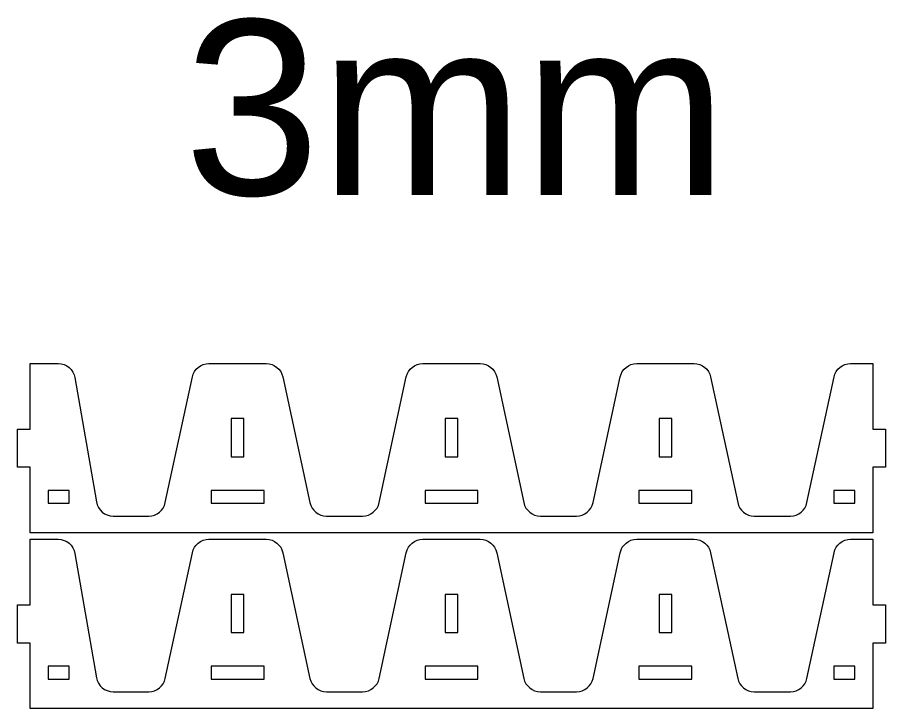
# Model space of a CAD drawing. Header units: millimetres. Extents: x -1167 to 258, y -149 to 849.
# Drawn here: x -1166.8 to -756.8, y 390.7 to 717.2 of the extents above; entities that cross this region are included whole.
import ezdxf

# ---------------------------------------------------------------- set-up
doc = ezdxf.new("R2010")
doc.units = ezdxf.units.MM
doc.header["$MEASUREMENT"] = 0
doc.layers.add('Layer 1', color=7, linetype='Continuous')
doc.styles.add('0', font='arial.ttf', dxfattribs={"height": 1})

msp = doc.modelspace()

# ---------------------------------------------------------------- linework, layer by layer
at = {"layer": 'Layer 1', "color": 250, "lineweight": 20}
for points, knots in [([(-1160.8182, 473.6561), (-1160.8182, 473.6561), (-762.8182, 473.6561), (-762.8182, 473.6561), (-762.8182, 473.6561), (-762.8182, 473.6561), (-762.8182, 504.6561), (-762.8182, 504.6561), (-762.8182, 504.6561), (-762.8182, 504.6561), (-756.8182, 504.6561), (-756.8182, 504.6561), (-756.8182, 504.6561), (-756.8182, 504.6561), (-756.8182, 522.6561), (-756.8182, 522.6561), (-756.8182, 522.6561), (-756.8182, 522.6561), (-762.8182, 522.6561), (-762.8182, 522.6561), (-762.8182, 522.6561), (-762.8182, 522.6561), (-762.8182, 553.6561), (-762.8182, 553.6561), (-762.8182, 553.6561), (-762.8182, 553.6561), (-773.3571, 553.6561), (-773.3571, 553.6561), (-773.3571, 553.6561), (-777.1266, 553.6561), (-780.3847, 551.0248), (-781.178, 547.3398), (-781.178, 547.3398), (-781.178, 547.3398), (-793.9584, 487.9724), (-793.9584, 487.9724), (-793.9584, 487.9724), (-794.7517, 484.2874), (-798.0098, 481.6561), (-801.7793, 481.6561), (-801.7793, 481.6561), (-801.7793, 481.6561), (-818.8571, 481.6561), (-818.8571, 481.6561), (-818.8571, 481.6561), (-822.6266, 481.6561), (-825.8847, 484.2874), (-826.678, 487.9724), (-826.678, 487.9724), (-826.678, 487.9724), (-839.4584, 547.3398), (-839.4584, 547.3398), (-839.4584, 547.3398), (-840.2517, 551.0248), (-843.5098, 553.6561), (-847.2793, 553.6561), (-847.2793, 553.6561), (-847.2793, 553.6561), (-874.3571, 553.6561), (-874.3571, 553.6561), (-874.3571, 553.6561), (-878.1266, 553.6561), (-881.3847, 551.0248), (-882.178, 547.3398), (-882.178, 547.3398), (-882.178, 547.3398), (-894.9584, 487.9724), (-894.9584, 487.9724), (-894.9584, 487.9724), (-895.7517, 484.2874), (-899.0098, 481.6561), (-902.7793, 481.6561), (-902.7793, 481.6561), (-902.7793, 481.6561), (-919.8571, 481.6561), (-919.8571, 481.6561), (-919.8571, 481.6561), (-923.6266, 481.6561), (-926.8847, 484.2874), (-927.678, 487.9724), (-927.678, 487.9724), (-927.678, 487.9724), (-940.4584, 547.3398), (-940.4584, 547.3398), (-940.4584, 547.3398), (-941.2517, 551.0248), (-944.5098, 553.6561), (-948.2793, 553.6561), (-948.2793, 553.6561), (-948.2793, 553.6561), (-975.3571, 553.6561), (-975.3571, 553.6561), (-975.3571, 553.6561), (-979.1266, 553.6561), (-982.3847, 551.0248), (-983.178, 547.3398), (-983.178, 547.3398), (-983.178, 547.3398), (-995.9584, 487.9724), (-995.9584, 487.9724), (-995.9584, 487.9724), (-996.7517, 484.2874), (-1000.0098, 481.6561), (-1003.7793, 481.6561), (-1003.7793, 481.6561), (-1003.7793, 481.6561), (-1020.8571, 481.6561), (-1020.8571, 481.6561), (-1020.8571, 481.6561), (-1024.6266, 481.6561), (-1027.8847, 484.2874), (-1028.678, 487.9724), (-1028.678, 487.9724), (-1028.678, 487.9724), (-1041.4584, 547.3398), (-1041.4584, 547.3398), (-1041.4584, 547.3398), (-1042.2517, 551.0248), (-1045.5098, 553.6561), (-1049.2793, 553.6561), (-1049.2793, 553.6561), (-1049.2793, 553.6561), (-1076.3571, 553.6561), (-1076.3571, 553.6561), (-1076.3571, 553.6561), (-1080.1266, 553.6561), (-1083.3847, 551.0248), (-1084.178, 547.3398), (-1084.178, 547.3398), (-1084.178, 547.3398), (-1096.9584, 487.9724), (-1096.9584, 487.9724), (-1096.9584, 487.9724), (-1097.7517, 484.2874), (-1101.0098, 481.6561), (-1104.7793, 481.6561), (-1104.7793, 481.6561), (-1104.7793, 481.6561), (-1121.5874, 481.6561), (-1121.5874, 481.6561), (-1121.5874, 481.6561), (-1125.4777, 481.6561), (-1128.8041, 484.4547), (-1129.4695, 488.2877), (-1129.4695, 488.2877), (-1129.4695, 488.2877), (-1139.6669, 547.0245), (-1139.6669, 547.0245), (-1139.6669, 547.0245), (-1140.3323, 550.8575), (-1143.6587, 553.6561), (-1147.549, 553.6561), (-1147.549, 553.6561), (-1147.549, 553.6561), (-1160.8182, 553.6561), (-1160.8182, 553.6561), (-1160.8182, 553.6561), (-1160.8182, 553.6561), (-1160.8182, 522.6561), (-1160.8182, 522.6561), (-1160.8182, 522.6561), (-1160.8182, 522.6561), (-1166.8182, 522.6561), (-1166.8182, 522.6561), (-1166.8182, 522.6561), (-1166.8182, 522.6561), (-1166.8182, 504.6561), (-1166.8182, 504.6561), (-1166.8182, 504.6561), (-1166.8182, 504.6561), (-1160.8182, 504.6561), (-1160.8182, 504.6561), (-1160.8182, 504.6561), (-1160.8182, 504.6561), (-1160.8182, 473.6561), (-1160.8182, 473.6561)], [0, 0, 0, 0, 0.02222222, 0.02222222, 0.02222222, 0.02222222, 0.04444444, 0.04444444, 0.04444444, 0.04444444, 0.06666667, 0.06666667, 0.06666667, 0.06666667, 0.08888889, 0.08888889, 0.08888889, 0.08888889, 0.11111111, 0.11111111, 0.11111111, 0.11111111, 0.13333333, 0.13333333, 0.13333333, 0.13333333, 0.15555556, 0.15555556, 0.15555556, 0.15555556, 0.17777778, 0.17777778, 0.17777778, 0.17777778, 0.2, 0.2, 0.2, 0.2, 0.22222222, 0.22222222, 0.22222222, 0.22222222, 0.24444444, 0.24444444, 0.24444444, 0.24444444, 0.26666667, 0.26666667, 0.26666667, 0.26666667, 0.28888889, 0.28888889, 0.28888889, 0.28888889, 0.31111111, 0.31111111, 0.31111111, 0.31111111, 0.33333333, 0.33333333, 0.33333333, 0.33333333, 0.35555556, 0.35555556, 0.35555556, 0.35555556, 0.37777778, 0.37777778, 0.37777778, 0.37777778, 0.4, 0.4, 0.4, 0.4, 0.42222222, 0.42222222, 0.42222222, 0.42222222, 0.44444444, 0.44444444, 0.44444444, 0.44444444, 0.46666667, 0.46666667, 0.46666667, 0.46666667, 0.48888889, 0.48888889, 0.48888889, 0.48888889, 0.51111111, 0.51111111, 0.51111111, 0.51111111, 0.53333333, 0.53333333, 0.53333333, 0.53333333, 0.55555556, 0.55555556, 0.55555556, 0.55555556, 0.57777778, 0.57777778, 0.57777778, 0.57777778, 0.6, 0.6, 0.6, 0.6, 0.62222222, 0.62222222, 0.62222222, 0.62222222, 0.64444444, 0.64444444, 0.64444444, 0.64444444, 0.66666667, 0.66666667, 0.66666667, 0.66666667, 0.68888889, 0.68888889, 0.68888889, 0.68888889, 0.71111111, 0.71111111, 0.71111111, 0.71111111, 0.73333333, 0.73333333, 0.73333333, 0.73333333, 0.75555556, 0.75555556, 0.75555556, 0.75555556, 0.77777778, 0.77777778, 0.77777778, 0.77777778, 0.8, 0.8, 0.8, 0.8, 0.82222222, 0.82222222, 0.82222222, 0.82222222, 0.84444444, 0.84444444, 0.84444444, 0.84444444, 0.86666667, 0.86666667, 0.86666667, 0.86666667, 0.88888889, 0.88888889, 0.88888889, 0.88888889, 0.91111111, 0.91111111, 0.91111111, 0.91111111, 0.93333333, 0.93333333, 0.93333333, 0.93333333, 0.95555556, 0.95555556, 0.95555556, 0.95555556, 1, 1, 1, 1]), ([(-1065.8182, 509.6561), (-1065.8182, 509.6561), (-1065.8182, 527.6561), (-1065.8182, 527.6561), (-1065.8182, 527.6561), (-1065.8182, 527.6561), (-1059.8182, 527.6561), (-1059.8182, 527.6561), (-1059.8182, 527.6561), (-1059.8182, 527.6561), (-1059.8182, 509.6561), (-1059.8182, 509.6561), (-1059.8182, 509.6561), (-1059.8182, 509.6561), (-1065.8182, 509.6561), (-1065.8182, 509.6561)], [0, 0, 0, 0, 0.2, 0.2, 0.2, 0.2, 0.4, 0.4, 0.4, 0.4, 0.6, 0.6, 0.6, 0.6, 1, 1, 1, 1]), ([(-964.8182, 509.6561), (-964.8182, 509.6561), (-964.8182, 527.6561), (-964.8182, 527.6561), (-964.8182, 527.6561), (-964.8182, 527.6561), (-958.8182, 527.6561), (-958.8182, 527.6561), (-958.8182, 527.6561), (-958.8182, 527.6561), (-958.8182, 509.6561), (-958.8182, 509.6561), (-958.8182, 509.6561), (-958.8182, 509.6561), (-964.8182, 509.6561), (-964.8182, 509.6561)], [0, 0, 0, 0, 0.2, 0.2, 0.2, 0.2, 0.4, 0.4, 0.4, 0.4, 0.6, 0.6, 0.6, 0.6, 1, 1, 1, 1]), ([(-863.8182, 509.6561), (-863.8182, 509.6561), (-863.8182, 527.6561), (-863.8182, 527.6561), (-863.8182, 527.6561), (-863.8182, 527.6561), (-857.8182, 527.6561), (-857.8182, 527.6561), (-857.8182, 527.6561), (-857.8182, 527.6561), (-857.8182, 509.6561), (-857.8182, 509.6561), (-857.8182, 509.6561), (-857.8182, 509.6561), (-863.8182, 509.6561), (-863.8182, 509.6561)], [0, 0, 0, 0, 0.2, 0.2, 0.2, 0.2, 0.4, 0.4, 0.4, 0.4, 0.6, 0.6, 0.6, 0.6, 1, 1, 1, 1]), ([(-1152.3182, 493.6561), (-1152.3182, 493.6561), (-1142.3182, 493.6561), (-1142.3182, 493.6561), (-1142.3182, 493.6561), (-1142.3182, 493.6561), (-1142.3182, 487.6561), (-1142.3182, 487.6561), (-1142.3182, 487.6561), (-1142.3182, 487.6561), (-1152.3182, 487.6561), (-1152.3182, 487.6561), (-1152.3182, 487.6561), (-1152.3182, 487.6561), (-1152.3182, 493.6561), (-1152.3182, 493.6561)], [0, 0, 0, 0, 0.2, 0.2, 0.2, 0.2, 0.4, 0.4, 0.4, 0.4, 0.6, 0.6, 0.6, 0.6, 1, 1, 1, 1]), ([(-1075.3182, 487.6561), (-1075.3182, 487.6561), (-1075.3182, 493.6561), (-1075.3182, 493.6561), (-1075.3182, 493.6561), (-1075.3182, 493.6561), (-1050.3182, 493.6561), (-1050.3182, 493.6561), (-1050.3182, 493.6561), (-1050.3182, 493.6561), (-1050.3182, 487.6561), (-1050.3182, 487.6561), (-1050.3182, 487.6561), (-1050.3182, 487.6561), (-1075.3182, 487.6561), (-1075.3182, 487.6561)], [0, 0, 0, 0, 0.2, 0.2, 0.2, 0.2, 0.4, 0.4, 0.4, 0.4, 0.6, 0.6, 0.6, 0.6, 1, 1, 1, 1]), ([(-974.3182, 487.6561), (-974.3182, 487.6561), (-974.3182, 493.6561), (-974.3182, 493.6561), (-974.3182, 493.6561), (-974.3182, 493.6561), (-949.3182, 493.6561), (-949.3182, 493.6561), (-949.3182, 493.6561), (-949.3182, 493.6561), (-949.3182, 487.6561), (-949.3182, 487.6561), (-949.3182, 487.6561), (-949.3182, 487.6561), (-974.3182, 487.6561), (-974.3182, 487.6561)], [0, 0, 0, 0, 0.2, 0.2, 0.2, 0.2, 0.4, 0.4, 0.4, 0.4, 0.6, 0.6, 0.6, 0.6, 1, 1, 1, 1]), ([(-873.3182, 487.6561), (-873.3182, 487.6561), (-873.3182, 493.6561), (-873.3182, 493.6561), (-873.3182, 493.6561), (-873.3182, 493.6561), (-848.3182, 493.6561), (-848.3182, 493.6561), (-848.3182, 493.6561), (-848.3182, 493.6561), (-848.3182, 487.6561), (-848.3182, 487.6561), (-848.3182, 487.6561), (-848.3182, 487.6561), (-873.3182, 487.6561), (-873.3182, 487.6561)], [0, 0, 0, 0, 0.2, 0.2, 0.2, 0.2, 0.4, 0.4, 0.4, 0.4, 0.6, 0.6, 0.6, 0.6, 1, 1, 1, 1]), ([(-781.3182, 487.6561), (-781.3182, 487.6561), (-781.3182, 493.6561), (-781.3182, 493.6561), (-781.3182, 493.6561), (-781.3182, 493.6561), (-771.3182, 493.6561), (-771.3182, 493.6561), (-771.3182, 493.6561), (-771.3182, 493.6561), (-771.3182, 487.6561), (-771.3182, 487.6561), (-771.3182, 487.6561), (-771.3182, 487.6561), (-781.3182, 487.6561), (-781.3182, 487.6561)], [0, 0, 0, 0, 0.2, 0.2, 0.2, 0.2, 0.4, 0.4, 0.4, 0.4, 0.6, 0.6, 0.6, 0.6, 1, 1, 1, 1]), ([(-1160.8182, 390.6561), (-1160.8182, 390.6561), (-762.8182, 390.6561), (-762.8182, 390.6561), (-762.8182, 390.6561), (-762.8182, 390.6561), (-762.8182, 421.6561), (-762.8182, 421.6561), (-762.8182, 421.6561), (-762.8182, 421.6561), (-756.8182, 421.6561), (-756.8182, 421.6561), (-756.8182, 421.6561), (-756.8182, 421.6561), (-756.8182, 439.6561), (-756.8182, 439.6561), (-756.8182, 439.6561), (-756.8182, 439.6561), (-762.8182, 439.6561), (-762.8182, 439.6561), (-762.8182, 439.6561), (-762.8182, 439.6561), (-762.8182, 470.6561), (-762.8182, 470.6561), (-762.8182, 470.6561), (-762.8182, 470.6561), (-773.3571, 470.6561), (-773.3571, 470.6561), (-773.3571, 470.6561), (-777.1266, 470.6561), (-780.3847, 468.0248), (-781.178, 464.3398), (-781.178, 464.3398), (-781.178, 464.3398), (-793.9584, 404.9724), (-793.9584, 404.9724), (-793.9584, 404.9724), (-794.7517, 401.2874), (-798.0098, 398.6561), (-801.7793, 398.6561), (-801.7793, 398.6561), (-801.7793, 398.6561), (-818.8571, 398.6561), (-818.8571, 398.6561), (-818.8571, 398.6561), (-822.6266, 398.6561), (-825.8847, 401.2874), (-826.678, 404.9724), (-826.678, 404.9724), (-826.678, 404.9724), (-839.4584, 464.3398), (-839.4584, 464.3398), (-839.4584, 464.3398), (-840.2517, 468.0248), (-843.5098, 470.6561), (-847.2793, 470.6561), (-847.2793, 470.6561), (-847.2793, 470.6561), (-874.3571, 470.6561), (-874.3571, 470.6561), (-874.3571, 470.6561), (-878.1266, 470.6561), (-881.3847, 468.0248), (-882.178, 464.3398), (-882.178, 464.3398), (-882.178, 464.3398), (-894.9584, 404.9724), (-894.9584, 404.9724), (-894.9584, 404.9724), (-895.7517, 401.2874), (-899.0098, 398.6561), (-902.7793, 398.6561), (-902.7793, 398.6561), (-902.7793, 398.6561), (-919.8571, 398.6561), (-919.8571, 398.6561), (-919.8571, 398.6561), (-923.6266, 398.6561), (-926.8847, 401.2874), (-927.678, 404.9724), (-927.678, 404.9724), (-927.678, 404.9724), (-940.4584, 464.3398), (-940.4584, 464.3398), (-940.4584, 464.3398), (-941.2517, 468.0248), (-944.5098, 470.6561), (-948.2793, 470.6561), (-948.2793, 470.6561), (-948.2793, 470.6561), (-975.3571, 470.6561), (-975.3571, 470.6561), (-975.3571, 470.6561), (-979.1266, 470.6561), (-982.3847, 468.0248), (-983.178, 464.3398), (-983.178, 464.3398), (-983.178, 464.3398), (-995.9584, 404.9724), (-995.9584, 404.9724), (-995.9584, 404.9724), (-996.7517, 401.2874), (-1000.0098, 398.6561), (-1003.7793, 398.6561), (-1003.7793, 398.6561), (-1003.7793, 398.6561), (-1020.8571, 398.6561), (-1020.8571, 398.6561), (-1020.8571, 398.6561), (-1024.6266, 398.6561), (-1027.8847, 401.2874), (-1028.678, 404.9724), (-1028.678, 404.9724), (-1028.678, 404.9724), (-1041.4584, 464.3398), (-1041.4584, 464.3398), (-1041.4584, 464.3398), (-1042.2517, 468.0248), (-1045.5098, 470.6561), (-1049.2793, 470.6561), (-1049.2793, 470.6561), (-1049.2793, 470.6561), (-1076.3571, 470.6561), (-1076.3571, 470.6561), (-1076.3571, 470.6561), (-1080.1266, 470.6561), (-1083.3847, 468.0248), (-1084.178, 464.3398), (-1084.178, 464.3398), (-1084.178, 464.3398), (-1096.9584, 404.9724), (-1096.9584, 404.9724), (-1096.9584, 404.9724), (-1097.7517, 401.2874), (-1101.0098, 398.6561), (-1104.7793, 398.6561), (-1104.7793, 398.6561), (-1104.7793, 398.6561), (-1121.5874, 398.6561), (-1121.5874, 398.6561), (-1121.5874, 398.6561), (-1125.4777, 398.6561), (-1128.8041, 401.4547), (-1129.4695, 405.2877), (-1129.4695, 405.2877), (-1129.4695, 405.2877), (-1139.6669, 464.0245), (-1139.6669, 464.0245), (-1139.6669, 464.0245), (-1140.3323, 467.8575), (-1143.6587, 470.6561), (-1147.549, 470.6561), (-1147.549, 470.6561), (-1147.549, 470.6561), (-1160.8182, 470.6561), (-1160.8182, 470.6561), (-1160.8182, 470.6561), (-1160.8182, 470.6561), (-1160.8182, 439.6561), (-1160.8182, 439.6561), (-1160.8182, 439.6561), (-1160.8182, 439.6561), (-1166.8182, 439.6561), (-1166.8182, 439.6561), (-1166.8182, 439.6561), (-1166.8182, 439.6561), (-1166.8182, 421.6561), (-1166.8182, 421.6561), (-1166.8182, 421.6561), (-1166.8182, 421.6561), (-1160.8182, 421.6561), (-1160.8182, 421.6561), (-1160.8182, 421.6561), (-1160.8182, 421.6561), (-1160.8182, 390.6561), (-1160.8182, 390.6561)], [0, 0, 0, 0, 0.02222222, 0.02222222, 0.02222222, 0.02222222, 0.04444444, 0.04444444, 0.04444444, 0.04444444, 0.06666667, 0.06666667, 0.06666667, 0.06666667, 0.08888889, 0.08888889, 0.08888889, 0.08888889, 0.11111111, 0.11111111, 0.11111111, 0.11111111, 0.13333333, 0.13333333, 0.13333333, 0.13333333, 0.15555556, 0.15555556, 0.15555556, 0.15555556, 0.17777778, 0.17777778, 0.17777778, 0.17777778, 0.2, 0.2, 0.2, 0.2, 0.22222222, 0.22222222, 0.22222222, 0.22222222, 0.24444444, 0.24444444, 0.24444444, 0.24444444, 0.26666667, 0.26666667, 0.26666667, 0.26666667, 0.28888889, 0.28888889, 0.28888889, 0.28888889, 0.31111111, 0.31111111, 0.31111111, 0.31111111, 0.33333333, 0.33333333, 0.33333333, 0.33333333, 0.35555556, 0.35555556, 0.35555556, 0.35555556, 0.37777778, 0.37777778, 0.37777778, 0.37777778, 0.4, 0.4, 0.4, 0.4, 0.42222222, 0.42222222, 0.42222222, 0.42222222, 0.44444444, 0.44444444, 0.44444444, 0.44444444, 0.46666667, 0.46666667, 0.46666667, 0.46666667, 0.48888889, 0.48888889, 0.48888889, 0.48888889, 0.51111111, 0.51111111, 0.51111111, 0.51111111, 0.53333333, 0.53333333, 0.53333333, 0.53333333, 0.55555556, 0.55555556, 0.55555556, 0.55555556, 0.57777778, 0.57777778, 0.57777778, 0.57777778, 0.6, 0.6, 0.6, 0.6, 0.62222222, 0.62222222, 0.62222222, 0.62222222, 0.64444444, 0.64444444, 0.64444444, 0.64444444, 0.66666667, 0.66666667, 0.66666667, 0.66666667, 0.68888889, 0.68888889, 0.68888889, 0.68888889, 0.71111111, 0.71111111, 0.71111111, 0.71111111, 0.73333333, 0.73333333, 0.73333333, 0.73333333, 0.75555556, 0.75555556, 0.75555556, 0.75555556, 0.77777778, 0.77777778, 0.77777778, 0.77777778, 0.8, 0.8, 0.8, 0.8, 0.82222222, 0.82222222, 0.82222222, 0.82222222, 0.84444444, 0.84444444, 0.84444444, 0.84444444, 0.86666667, 0.86666667, 0.86666667, 0.86666667, 0.88888889, 0.88888889, 0.88888889, 0.88888889, 0.91111111, 0.91111111, 0.91111111, 0.91111111, 0.93333333, 0.93333333, 0.93333333, 0.93333333, 0.95555556, 0.95555556, 0.95555556, 0.95555556, 1, 1, 1, 1]), ([(-1065.8182, 426.6561), (-1065.8182, 426.6561), (-1065.8182, 444.6561), (-1065.8182, 444.6561), (-1065.8182, 444.6561), (-1065.8182, 444.6561), (-1059.8182, 444.6561), (-1059.8182, 444.6561), (-1059.8182, 444.6561), (-1059.8182, 444.6561), (-1059.8182, 426.6561), (-1059.8182, 426.6561), (-1059.8182, 426.6561), (-1059.8182, 426.6561), (-1065.8182, 426.6561), (-1065.8182, 426.6561)], [0, 0, 0, 0, 0.2, 0.2, 0.2, 0.2, 0.4, 0.4, 0.4, 0.4, 0.6, 0.6, 0.6, 0.6, 1, 1, 1, 1]), ([(-964.8182, 426.6561), (-964.8182, 426.6561), (-964.8182, 444.6561), (-964.8182, 444.6561), (-964.8182, 444.6561), (-964.8182, 444.6561), (-958.8182, 444.6561), (-958.8182, 444.6561), (-958.8182, 444.6561), (-958.8182, 444.6561), (-958.8182, 426.6561), (-958.8182, 426.6561), (-958.8182, 426.6561), (-958.8182, 426.6561), (-964.8182, 426.6561), (-964.8182, 426.6561)], [0, 0, 0, 0, 0.2, 0.2, 0.2, 0.2, 0.4, 0.4, 0.4, 0.4, 0.6, 0.6, 0.6, 0.6, 1, 1, 1, 1]), ([(-863.8182, 426.6561), (-863.8182, 426.6561), (-863.8182, 444.6561), (-863.8182, 444.6561), (-863.8182, 444.6561), (-863.8182, 444.6561), (-857.8182, 444.6561), (-857.8182, 444.6561), (-857.8182, 444.6561), (-857.8182, 444.6561), (-857.8182, 426.6561), (-857.8182, 426.6561), (-857.8182, 426.6561), (-857.8182, 426.6561), (-863.8182, 426.6561), (-863.8182, 426.6561)], [0, 0, 0, 0, 0.2, 0.2, 0.2, 0.2, 0.4, 0.4, 0.4, 0.4, 0.6, 0.6, 0.6, 0.6, 1, 1, 1, 1]), ([(-1152.3182, 410.6561), (-1152.3182, 410.6561), (-1142.3182, 410.6561), (-1142.3182, 410.6561), (-1142.3182, 410.6561), (-1142.3182, 410.6561), (-1142.3182, 404.6561), (-1142.3182, 404.6561), (-1142.3182, 404.6561), (-1142.3182, 404.6561), (-1152.3182, 404.6561), (-1152.3182, 404.6561), (-1152.3182, 404.6561), (-1152.3182, 404.6561), (-1152.3182, 410.6561), (-1152.3182, 410.6561)], [0, 0, 0, 0, 0.2, 0.2, 0.2, 0.2, 0.4, 0.4, 0.4, 0.4, 0.6, 0.6, 0.6, 0.6, 1, 1, 1, 1]), ([(-1075.3182, 404.6561), (-1075.3182, 404.6561), (-1075.3182, 410.6561), (-1075.3182, 410.6561), (-1075.3182, 410.6561), (-1075.3182, 410.6561), (-1050.3182, 410.6561), (-1050.3182, 410.6561), (-1050.3182, 410.6561), (-1050.3182, 410.6561), (-1050.3182, 404.6561), (-1050.3182, 404.6561), (-1050.3182, 404.6561), (-1050.3182, 404.6561), (-1075.3182, 404.6561), (-1075.3182, 404.6561)], [0, 0, 0, 0, 0.2, 0.2, 0.2, 0.2, 0.4, 0.4, 0.4, 0.4, 0.6, 0.6, 0.6, 0.6, 1, 1, 1, 1]), ([(-974.3182, 404.6561), (-974.3182, 404.6561), (-974.3182, 410.6561), (-974.3182, 410.6561), (-974.3182, 410.6561), (-974.3182, 410.6561), (-949.3182, 410.6561), (-949.3182, 410.6561), (-949.3182, 410.6561), (-949.3182, 410.6561), (-949.3182, 404.6561), (-949.3182, 404.6561), (-949.3182, 404.6561), (-949.3182, 404.6561), (-974.3182, 404.6561), (-974.3182, 404.6561)], [0, 0, 0, 0, 0.2, 0.2, 0.2, 0.2, 0.4, 0.4, 0.4, 0.4, 0.6, 0.6, 0.6, 0.6, 1, 1, 1, 1]), ([(-873.3182, 404.6561), (-873.3182, 404.6561), (-873.3182, 410.6561), (-873.3182, 410.6561), (-873.3182, 410.6561), (-873.3182, 410.6561), (-848.3182, 410.6561), (-848.3182, 410.6561), (-848.3182, 410.6561), (-848.3182, 410.6561), (-848.3182, 404.6561), (-848.3182, 404.6561), (-848.3182, 404.6561), (-848.3182, 404.6561), (-873.3182, 404.6561), (-873.3182, 404.6561)], [0, 0, 0, 0, 0.2, 0.2, 0.2, 0.2, 0.4, 0.4, 0.4, 0.4, 0.6, 0.6, 0.6, 0.6, 1, 1, 1, 1]), ([(-781.3182, 404.6561), (-781.3182, 404.6561), (-781.3182, 410.6561), (-781.3182, 410.6561), (-781.3182, 410.6561), (-781.3182, 410.6561), (-771.3182, 410.6561), (-771.3182, 410.6561), (-771.3182, 410.6561), (-771.3182, 410.6561), (-771.3182, 404.6561), (-771.3182, 404.6561), (-771.3182, 404.6561), (-771.3182, 404.6561), (-781.3182, 404.6561), (-781.3182, 404.6561)], [0, 0, 0, 0, 0.2, 0.2, 0.2, 0.2, 0.4, 0.4, 0.4, 0.4, 0.6, 0.6, 0.6, 0.6, 1, 1, 1, 1])]:
    msp.add_open_spline(points, degree=3, knots=knots, dxfattribs=at)

# ---------------------------------------------------------------- texts
at = {"layer": 'Layer 1', "color": 250, "style": '0'}
msp.add_text('3mm', height=82.6583, dxfattribs=at).set_placement((-1088.1491, 633.3351))

doc.saveas('drawing.dxf')
